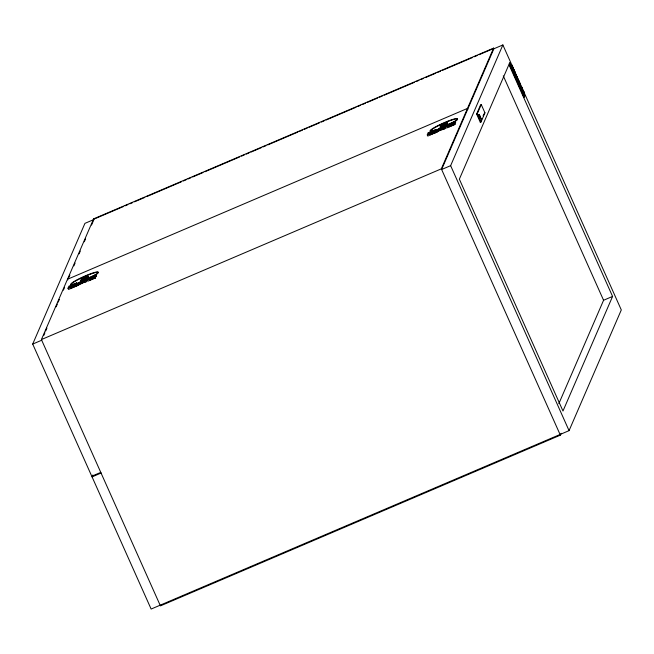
<?xml version="1.0" encoding="UTF-8"?>
<svg xmlns="http://www.w3.org/2000/svg" width="654" height="654" viewBox="0 0 654 654"><rect width="100%" height="100%" fill="white"/><g stroke="black" fill="none" stroke-linecap="round" stroke-linejoin="round"><path stroke-width="0.98" d="M520.641 87.963L520.519 86.933L521.696 90.465L522.808 90.162L521.467 86.524L520.102 87.031L518.916 84.374L520.094 83.45L518.916 84.374M98.149 273.02L98.329 272.407A14.993 1.864 -24.1 0 0 87.129 275.481L83.549 277.026A14.993 1.864 -24.1 0 0 71 284.727M457.489 119.412L457.424 119.649A14.993 1.864 -24.1 0 1 451.734 123.459M100.765 472.392L91.764 476.235L32.7 344.069L84.938 223.357L93.939 219.515L93.636 218.853L493.574 48.126L493.868 48.788L502.869 44.946L621.3 309.931L569.062 430.643L151.131 609.054L92.067 476.897L92.876 475.025M561.165 433.291L560.364 435.147L160.426 605.874L41.406 339.565L67.493 279.274L467.479 108.425L493.574 48.126M67.55 279.152L93.636 218.853M43.704 335.592L44.913 332.812M45.715 330.957L46.916 328.169M56.146 306.84L57.356 304.053M58.157 302.197L59.359 299.418M63.373 290.139L64.582 287.359M68.645 277.958L69.847 275.179M73.861 265.9L75.071 263.112M79.085 253.842L80.287 251.054M84.301 241.784L85.502 238.996M91.527 225.082L94.135 219.057M76.077 284.825L83.066 280.157L86.271 280.476L86.802 281.653L84.235 282.275L76.6 286.002L75.741 283.942L70.052 286.575L69.725 287.343L75.709 284.784L76.134 286.207L68.523 289.452L68 288.275L68.891 286.207L76.502 282.961L76.919 284.384L76.502 282.961M76.395 283.207L70.158 286.329L75.741 283.942M70.583 287.752L70.248 288.52L76.24 285.962M75.709 284.784L76.134 286.207M76.265 285.119L75.635 284.188M80.924 280.272L81.456 279.045L88.11 276.209L87.726 277.762L80.924 280.272L87.579 277.427L88.11 276.209M81.071 280.599L81.603 279.381L88.257 276.536M84.35 279.348L84.047 278.686L84.979 277.786L85.012 279.062L84.979 277.786M95.067 275.898L95.59 277.075L95.173 275.653L89.484 278.277L89.148 279.045L95.141 276.487L95.558 277.909L87.955 281.163L87.423 279.977L88.323 277.917L95.925 274.664L96.351 276.086L95.925 274.664M87.423 279.977L95.141 276.487M435.539 131.748L435.016 130.571L429.326 133.203L428.991 133.972L434.984 131.413L435.515 132.59L427.798 136.081L427.266 134.904L428.166 132.836L435.777 129.59L436.193 131.013L435.777 129.59M427.266 134.904L434.984 131.413M440.199 126.901L440.722 125.674L447.385 122.838L447.001 124.391L440.199 126.901L446.854 124.056L447.385 122.838M440.346 127.236L440.87 126.009L447.532 123.165M443.616 125.977L443.592 124.701L444.254 124.423L444.548 125.086M443.322 125.315L444.254 124.423M446.698 126.614L447.589 124.546L455.2 121.292L455.625 122.715L446.698 126.614L447.222 127.792L454.832 124.538L454.416 123.115L448.423 125.674L448.758 124.906L454.44 122.282L454.865 123.704L454.334 122.527M455.2 121.292L448.857 124.661L454.44 122.282M454.416 123.115L454.832 124.538M41.406 339.565L441.336 168.838L467.43 108.548L467.724 109.21M479.047 54.74L494.064 48.331L441.63 169.5L450.631 165.666L502.869 44.946M476.611 114.033L480.584 104.861L481.254 104.575L484.949 112.856L480.984 122.028L480.314 122.314L476.611 114.033L477.281 113.747L481.254 104.575M480.314 122.314L481.9 118.644M483.093 115.889L483.886 114.058M523.919 94.176L524.745 96.015L524.018 97.078L509.213 63.953L509.605 63.037L511.175 65.653M509.213 63.953L509.94 62.898M510.472 65.482L511.641 64.55L510.472 65.482L510.741 66.087L511.919 65.163M510.741 66.087L510.692 64.959M514.167 71.221L513.235 68.384L514.167 71.221L513.218 71.621L511.191 66.52L512.139 66.119L513.088 67.779M512.957 71.049L513.946 70.55L513.259 68.964L513.995 70.436L513.038 68.621M513.218 71.621L513.21 70.885M513.578 72.439L514.763 71.49L513.578 72.439L514.919 75.136L514.477 73.665M514.526 72.03L514.796 72.586L515.017 72.063L513.864 72.946L514.657 74.54L514.477 73.788M515.139 75.929L516.259 75.128L516.349 76.101L515.393 76.502L515.139 75.929L516.259 75.128M515.393 76.502L516.513 75.709M517.15 77.131L516.031 77.932L515.777 77.352L516.897 76.559L517.927 79.641L516.979 80.05L516.161 77.638M516.031 77.932L515.941 76.959M515.777 77.352L516.897 76.559M516.979 80.05L516.186 77.581M516.725 79.469L517.772 78.848L517.11 77.229M517.363 80.908L518.54 79.984L517.363 80.908L517.633 81.513L518.786 80.646M517.633 81.513L518.696 80.859L519.766 83.025L518.671 80.916M519.211 84.922L520.363 84.064L519.211 84.922L520.102 87.031M521.737 87.137L522.669 89.23M523.339 93.759L523.511 94.372L522.726 92.917A5.306 0.711 66.9 0 1 522.072 91.38C523.233 89.099 524.353 94.814 523.96 92.696M523.061 90.881L523.02 90.971A5.306 0.711 66.9 0 0 523.674 92.516L524.459 93.963L523.184 90.653L524.5 93.522L523.47 91.282L523.911 92.451M524.018 97.078L524.745 96.015M558.827 403.682L603.577 300.268L612.577 296.425L508.943 64.566L459.353 179.163L562.98 411.023L612.577 296.425M68 288.275L83.712 281.097L86.271 280.476M81.905 280.885L79.608 282.651L83.36 281.057L81.905 280.885L82.429 282.062M81.668 282.651L80.14 283.836L83.892 282.234M441.18 127.514L438.883 129.288L442.635 127.685L441.18 127.514L441.703 128.691M435.343 131.454L442.987 127.726L445.546 127.105L446.069 128.282L438.859 130.89L435.875 132.639L435.343 131.454L440.346 127.636L442.341 126.786L445.546 127.105M76.6 286.002L78.03 284.915M435.875 132.639L438.016 130.996M95.075 218.657L123.238 206.631M125.118 205.83L127.931 204.628M129.811 203.827L132.623 202.626M134.503 201.824L144.828 197.418M146.709 196.617L181.444 181.787M183.324 180.986L186.137 179.785M188.017 178.983L190.829 177.782M192.709 176.981L203.034 172.566M204.915 171.765L239.65 156.944M241.53 156.134L244.343 154.933M246.223 154.131L249.035 152.93M250.915 152.129L261.24 147.722M263.121 146.921L265.933 145.719M267.813 144.918L297.856 132.092M299.736 131.291L302.549 130.089M304.429 129.288L307.241 128.086M309.121 127.285L319.446 122.87M321.327 122.069L324.147 120.867M326.019 120.066L356.062 107.248M357.942 106.447L360.755 105.237M362.635 104.436L365.447 103.234M367.327 102.433L377.652 98.026M379.533 97.225L382.353 96.024M384.225 95.222L414.268 82.396M416.148 81.595L418.961 80.393M420.841 79.592L423.653 78.39M425.533 77.589L435.858 73.183M437.739 72.381L440.559 71.172M442.431 70.37L472.474 57.552M474.354 56.751L477.167 55.549M510.831 65.882L511.78 65.474M511.608 68.024L512.556 67.615L511.91 65.711L510.962 66.111L511.959 68.809L512.908 68.408L512.556 67.615M513.235 68.384L512.254 68.858L512.523 69.414M513.848 72.995L514.812 72.537C516.84 76.567 513.995 69.929 514.396 73.591M520.126 86.966L521.074 86.565L519.865 83.974M522.072 91.38L523.077 90.931M84.047 278.686L84.718 278.4M435.67 129.835L429.433 132.958L435.016 130.571M95.173 275.653L89.59 278.032L95.827 274.909A14.993 1.864 -24.1 0 0 97.054 274.01M94.765 276.568L96.457 275.841M439.414 130.465L443.167 128.863M89.68 280.223L95.664 277.664M430.373 134.781L435.515 132.59M448.946 126.851L454.939 124.293M484.287 113.142L484.949 112.856M32.7 344.069L41.701 340.227M92.067 476.897L101.059 473.055M512.401 69.479L512.998 70.951M479.169 115.439C477.281 112.733 480.314 120.696 480.518 118.766M511.812 65.4L512.752 67.035M510.864 65.809L511.804 67.444M513.987 72.668L514.338 73.362M513.93 70.599L512.139 66.119M514.911 72.316L515.344 73.183M523.086 93.555L522.105 91.29M522.808 92.173L522.521 91.691L522.84 92.705M521.279 89.557L520.748 88.331M522.848 92.132L522.26 91.061L522.963 92.852M512.286 68.793L512.491 69.234M479.439 115.954L479.717 116.543M517.927 81.676L518.532 82.805L518.27 82.044M511.42 65.073L511.69 65.678M516.088 75.521L516.349 76.101M516.725 76.943L516.987 77.524M517.674 79.069L517.927 79.641M518.311 80.499L518.589 81.112M513.643 71.18L517.755 80.377M518.573 82.216L522.693 91.421M513.815 71.891L514.069 72.471M515.303 75.537L515.565 76.117M519.137 83.859L519.415 84.464M521.72 89.631L521.99 90.244M509.605 63.037L510.431 64.877M514.134 73.158L515.368 75.921M517.012 79.6L518.81 83.434L518.27 81.913M523.592 94.323L524.41 96.163M509.548 63.814L524.345 96.939M503.278 75.856L603.577 300.268M477.281 113.747L480.984 122.028M467.479 108.425L467.774 109.087M455.094 121.538L455.625 122.715M449.102 124.097L449.633 125.274M448.758 124.906L449.282 126.083M443.992 125.028L444.287 125.691M443.592 124.701L443.886 125.364M443.837 127.832L444.36 129.01M442.987 127.726L443.51 128.903M438.335 129.713L438.859 130.89M436.978 130.759L437.51 131.936M450.631 165.666L569.062 430.643M434.91 130.816L435.433 131.994M434.877 131.658L435.409 132.836M429.326 133.203L429.85 134.381M428.166 132.836L428.689 134.013M441.336 168.838L560.364 435.147M95.034 276.732L95.558 277.909M89.484 278.277L90.007 279.454M84.317 278.073L84.611 278.735M84.562 281.204L85.094 282.381M83.712 281.097L84.235 282.275M79.06 283.084L79.584 284.261M77.703 284.13L78.235 285.308M67.493 279.274L67.787 279.937M70.403 285.757L70.934 286.942M515.426 73.379L515.867 74.728L514.796 72.586M75.643 283.681A14.993 1.864 -24.1 0 1 75.545 280.631A14.993 1.864 -24.1 0 1 96.122 272.064A14.993 1.864 -24.1 0 1 89.958 277.721M88.274 278.547A14.993 1.864 -24.1 0 1 82.935 280.958M80.319 282.021A14.993 1.864 -24.1 0 1 76.338 283.46M95.108 275.309A14.993 1.864 -24.1 0 1 93.408 276.299M87.554 279.299A14.993 1.864 -24.1 0 1 85.78 280.116M80.467 282.348A14.993 1.864 -24.1 0 1 78.799 282.986M75.79 284.016A14.993 1.864 -24.1 0 1 73.387 284.678M447.696 125.511A14.993 1.864 -24.1 0 1 445.047 126.745M439.733 128.985A14.993 1.864 -24.1 0 1 435.76 130.424M431.027 131.544A14.993 1.864 -24.1 0 1 442.823 123.655L446.396 122.118A14.993 1.864 -24.1 0 1 457.604 119.044M440.453 128.307A14.993 1.864 -24.1 0 1 431.665 129.23A14.993 1.864 -24.1 0 1 452.887 119.355A14.993 1.864 -24.1 0 1 451.587 123.124M450.835 123.524A14.993 1.864 -24.1 0 1 448.399 124.767M447.549 125.176A14.993 1.864 -24.1 0 1 441.327 127.955M479.161 114.368L481.23 119.003L479.161 114.368"/></g></svg>
